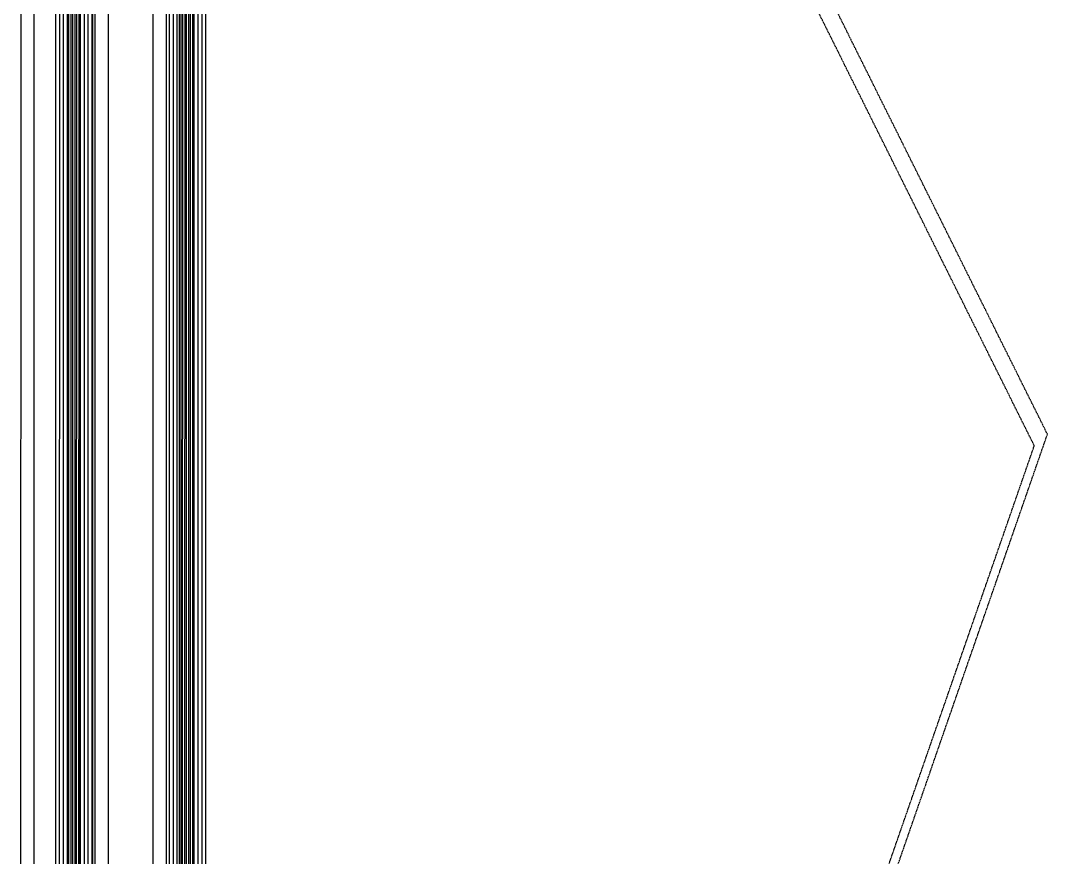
# Model space of a CAD drawing. Header units: inches. Extents: x 4821 to 127877, y 58012 to 433683.
# Drawn here: x 91109.8 to 91375.3, y 225561.8 to 225778.1 of the extents above; entities that cross this region are included whole.
import ezdxf
from ezdxf.xclip import XClip

# ---------------------------------------------------------------- set-up
doc = ezdxf.new("R2010")
doc.units = ezdxf.units.IN
doc.header["$MEASUREMENT"] = 0
doc.header["$XCLIPFRAME"] = 2
doc.linetypes.add('$1$DASHED2', pattern=[0.375, 0.25, -0.125])
doc.layers.add('$1$A-HAT', color=8, linetype='Continuous')
doc.layers.add('A-WAL-CMU', color=7, linetype='Continuous')

# ---------------------------------------------------------------- blocks, each defined once
blk = doc.blocks.new('FIRST SLAB EDGE')
at = {"layer": '$1$A-HAT', "linetype": '$1$DASHED2', "ltscale": 0.5, "extrusion": (5.69003e-07, 1.56101e-06, 1), "elevation": -2.34}
blk.add_lwpolyline([(1200907.54, -1728477.85), (1201072.75, -1728002.24), (1200907.58, -1727670.55)], dxfattribs=at)
at = {"color": 165, "linetype": 'Continuous', "extrusion": (5.69003e-07, 1.56101e-06, 1)}
for p, q in [((1200849.15, -1727682.55, 0), (1200849.11, -1728465.85, 0)), ((1200850.15, -1727682.55, 0), (1200850.11, -1728465.85, 0)), ((1200851.15, -1727682.55, 0), (1200851.11, -1728465.85, 0)), ((1200852.15, -1727682.55, 0), (1200852.11, -1728465.85, 0)), ((1200853.15, -1727682.55, 0), (1200853.11, -1728465.85, 0)), ((1200854.15, -1727682.55, 0), (1200854.11, -1728465.85, 0)), ((1200855.15, -1727683.55, 0), (1200855.11, -1728464.85, 0)), ((1200819.75, -1727733.35, 0), (1200819.71, -1728415.05, 0)), ((1200820.75, -1727733.35, 0), (1200820.71, -1728415.05, 0)), ((1200821.75, -1727733.35, 0), (1200821.71, -1728415.05, 0)), ((1200822.75, -1727733.35, 0), (1200822.71, -1728415.05, 0)), ((1200823.75, -1727733.35, 0), (1200823.71, -1728415.05, 0)), ((1200824.75, -1727733.35, 0), (1200824.71, -1728415.05, 0)), ((1200825.75, -1727733.35, 0), (1200825.71, -1728415.05, 0))]:
    blk.add_line(p, q, dxfattribs=at)
at = {"color": 31, "extrusion": (5.69003e-07, 1.56101e-06, 1)}
for p, q in [((1200810.75, -1727748.35, 0), (1200810.71, -1728400.05, 0)), ((1200825.95, -1727754.85, 0), (1200825.9, -1728393.55, 0)), ((1200829.95, -1727754.85, 0), (1200829.9, -1728393.55, 0)), ((1200844.95, -1727754.85, 0), (1200844.9, -1728393.55, 0)), ((1200848.35, -1727754.85, 0), (1200848.3, -1728393.55, 0))]:
    blk.add_line(p, q, dxfattribs=at)

msp = doc.modelspace()

# ---------------------------------------------------------------- block references
at = {"layer": 'A-WAL-CMU'}
ref = msp.add_blockref('FIRST SLAB EDGE', (-1109697.47, 1953673.46), dxfattribs=at)
XClip(ref).set_block_clipping_path([(1196236.1121028436, -1729554.8924368375), (1201281.1159926755, -1720979.7328682605)])
ref = msp.add_blockref('FIRST SLAB EDGE', (-1109700.87, 1953670.48), dxfattribs=at)
XClip(ref).set_block_clipping_path([(1196236.1121028436, -1729554.8924368375), (1201281.1159926755, -1720979.7328682605)])

doc.saveas('drawing.dxf')
